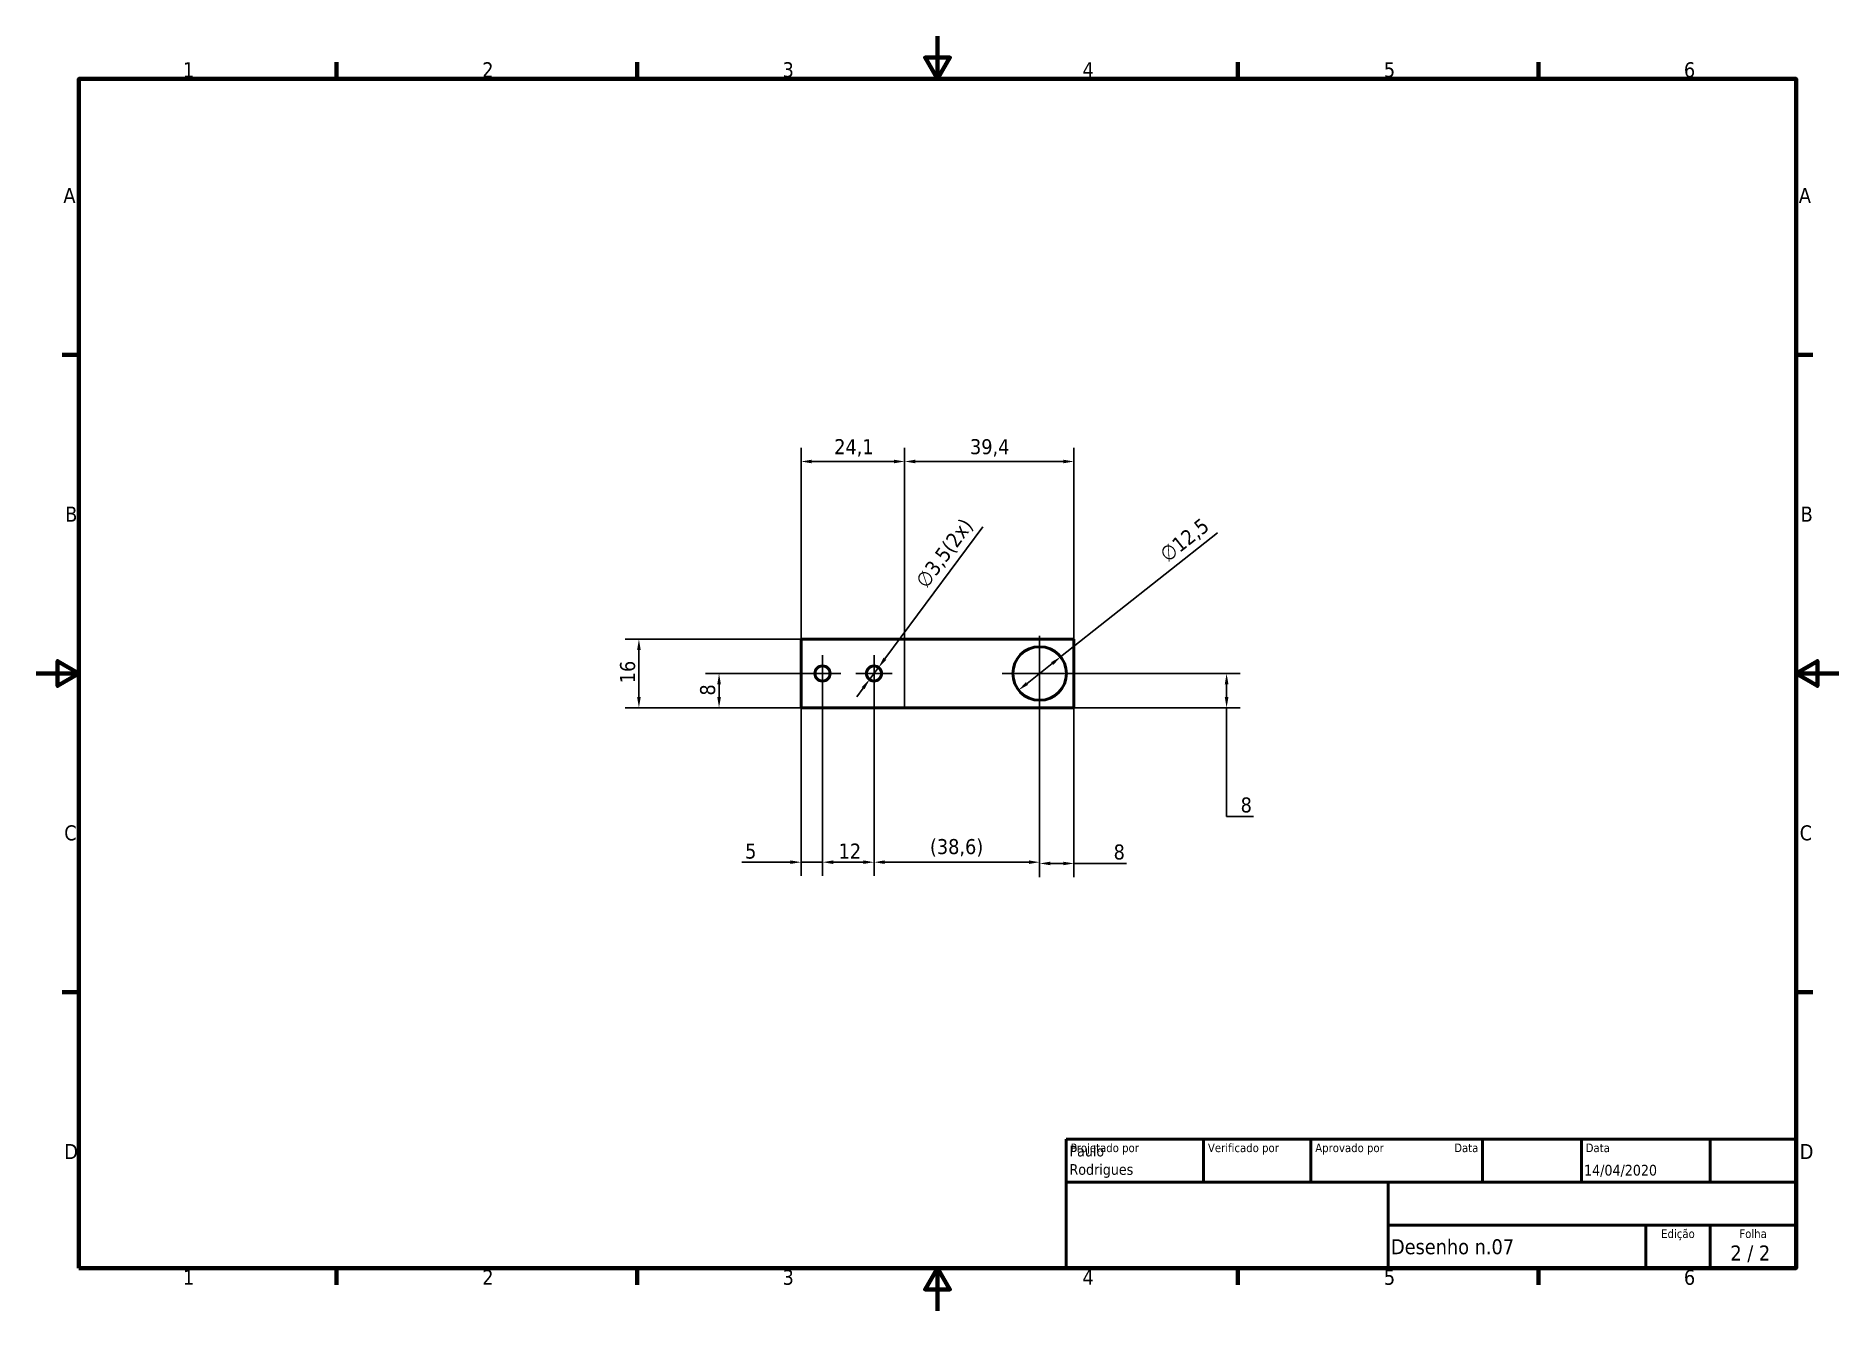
# Model space of a CAD drawing. Header units: millimetres. Extents: x 0 to 420, y 0 to 297.
import ezdxf
from ezdxf.enums import TextEntityAlignment as Align

# ---------------------------------------------------------------- set-up
doc = ezdxf.new("R2010")
doc.units = ezdxf.units.MM
for name, color, linetype, lineweight in [('Borda (ISO)', 7, 'Continuous', 70), ('Dimensão (ISO)', 7, 'Continuous', 25), ('Linha de centro curva (ISO)', 7, 'Continuous', 25), ('Marca de centro (ISO)', 7, 'Continuous', 25), ('Título (ISO)', 7, 'Continuous', 50), ('Visível (ISO)', 7, 'Continuous', 50)]:
    doc.layers.add(name, color=color, linetype=linetype, lineweight=lineweight)
doc.styles.add('Estilo de texto13', font='tahoma.ttf')
doc.styles.add('Estilo de texto14', font='tahoma.ttf')
doc.styles.add('Texto da nota (ISO)', font='tahoma.ttf')
doc.dimstyles.new('Padrão (ISO)', dxfattribs={"dimtxt": 3.5, "dimasz": 2.5, "dimexe": 3.175, "dimexo": 0, "dimgap": 0.762, "dimtad": 1, "dimrnd": 1e-08, "dimzin": 0, "dimtxsty": 'Texto da nota (ISO)', "dimcen": 0.09, "dimdle": 10, "dimclrd": 256, "dimclre": 256, "dimclrt": 256, "dimazin": 0, "dimtfac": 1.001486, "dimtmove": 0, "dimatfit": 3, "dimfxl": 1, "dimtolj": 1, "dimtzin": 0, "dimlwd": -1, "dimlwe": -1, "dimarcsym": 0})

# ---------------------------------------------------------------- blocks, each defined once
blk = doc.blocks.new('Bordas Borda padrão')
at = {"layer": 'Borda (ISO)'}
for p, q in [((70, 287), (70, 290.9)), ((140, 287), (140, 290.9)), ((280, 287), (280, 290.9)), ((350, 287), (350, 290.9)), ((10, 222.75), (6.1, 222.75)), ((410, 222.75), (413.9, 222.75)), ((10, 74.25), (6.1, 74.25)), ((410, 74.25), (413.9, 74.25)), ((70, 10), (70, 6.1)), ((140, 10), (140, 6.1)), ((280, 10), (280, 6.1)), ((350, 10), (350, 6.1))]:
    blk.add_line(p, q, dxfattribs=at)
at = {"layer": 'Borda (ISO)', "flags": 128}
for points in [[(210, 297), (210, 287), (207.11, 292), (212.89, 292), (210, 287)], [(10, 10), (10, 287), (410, 287), (410, 10), (10, 10)], [(0, 148.5), (10, 148.5), (5, 151.39), (5, 145.61), (10, 148.5)], [(420, 148.5), (410, 148.5), (415, 151.39), (415, 145.61), (410, 148.5)], [(210, 0), (210, 10), (207.11, 5), (212.89, 5), (210, 10)]]:
    blk.add_lwpolyline(points, dxfattribs=at)
at = {"layer": 'Borda (ISO)', "char_height": 3.5, "attachment_point": 7, "style": 'Texto da nota (ISO)'}
for s, insert in [('1', (34.21, 287.4)), ('2', (103.94, 287.4)), ('3', (173.91, 287.33)), ('4', (243.78, 287.4)), ('5', (313.98, 287.33)), ('6', (383.88, 287.33)), ('A', (6.36, 258.13)), ('A', (410.66, 258.13)), ('B', (6.78, 183.88)), ('B', (411.08, 183.88)), ('C', (6.56, 109.56)), ('C', (410.86, 109.56)), ('D', (6.57, 35.38)), ('D', (410.87, 35.38)), ('1', (34.21, 6.1)), ('2', (103.94, 6.1)), ('3', (173.91, 6.03)), ('4', (243.78, 6.1)), ('5', (313.98, 6.03)), ('6', (383.88, 6.03))]:
    blk.add_mtext(s, dxfattribs=dict(at, insert=insert))
blk = doc.blocks.new('Blocos de títulos ISO')
at = {"layer": 'Título (ISO)'}
for p, q in [((270.07, 130), (100.07, 130)), ((100.07, 130), (100.07, 100)), ((132.07, 120), (132.07, 130)), ((157.07, 120), (157.07, 130)), ((197.07, 120), (197.07, 130)), ((220.07, 120), (220.07, 130)), ((250.07, 120), (250.07, 130)), ((270.07, 100), (270.07, 130)), ((100.07, 120), (270.07, 120)), ((175.07, 120), (175.07, 100)), ((270.07, 110), (175.07, 110)), ((235.07, 100), (235.07, 110)), ((250.07, 100), (250.07, 110)), ((100.07, 100), (270.07, 100))]:
    blk.add_line(p, q, dxfattribs=at)
at = {"layer": 'Título (ISO)', "style": 'Estilo de texto14'}
for s, p in [('Projetado por', (101.07, 129)), ('Verificado por', (133.07, 129)), ('Aprovado por', (158.07, 129)), ('Data', (221.07, 129))]:
    blk.add_text(s, height=2, dxfattribs=at).set_placement(p, align=Align.TOP_LEFT)
blk.add_text('Data', height=2, dxfattribs=at).set_placement((196.07, 129), align=Align.TOP_RIGHT)
for s, p in [('Edição', (242.57, 109)), ('Folha', (260.07, 109))]:
    blk.add_text(s, height=2, dxfattribs=at).set_placement(p, align=Align.TOP_CENTER)
at = {"layer": 'Título (ISO)', "style": 'Texto da nota (ISO)'}
blk.add_text('2 / 2 ', height=3.5, dxfattribs=at).set_placement((260.07, 103.5), align=Align.MIDDLE_CENTER)
at = {"layer": 'Título (ISO)'}
for tag, p, height, style in [('AUTOR_001', (100.82, 125.99), 2.5, 'Estilo de texto13'), ('AUTOR_002', (100.82, 121.71), 2.5, 'Estilo de texto13'), ('DATA_DE_CRIAÇÃO_001', (220.69, 121.54), 2.5, 'Estilo de texto13'), ('NÚMERO_DA_PEÇA_001', (175.72, 103.21), 3.5, 'Texto da nota (ISO)')]:
    blk.add_attdef(tag, p, '', height=height, dxfattribs=dict(at, style=style))
at = {"layer": 'Título (ISO)', "style": 'Estilo de texto13'}
for tag, p in [('VERIFICADO_POR', (133.07, 121)), ('APROVADO_POR_ENG.', (158.07, 121))]:
    blk.add_attdef(tag, text='', height=2.5, dxfattribs=at).set_placement(p, align=Align.BOTTOM_LEFT)
blk.add_attdef('DATA_DE_APROVAÇÃO_DA_ENG.', text='', height=2.5, dxfattribs=at).set_placement((196.07, 121), align=Align.BOTTOM_RIGHT)
at = {"layer": 'Título (ISO)', "style": 'Texto da nota (ISO)'}
for tag, p in [('TÍTULO', (222.57, 115)), ('EMPRESA', (137.41, 109.96)), ('NÚMERO_DE_REVISÃO', (242.57, 103.5))]:
    blk.add_attdef(tag, text='', height=3.5, dxfattribs=at).set_placement(p, align=Align.MIDDLE_CENTER)
blk = doc.blocks.new('*D5')
at = {"layer": 'Defpoints', "color": 0, "transparency": 16777216}
for p in [(178.21, 156.5), (140.44, 140.5), (178.21, 140.5)]:
    blk.add_point(p, dxfattribs=at)
at = {"layer": 'Dimensão (ISO)', "transparency": 16777216}
for p, q in [((178.21, 156.5), (137.27, 156.5)), ((140.44, 154), (140.44, 143)), ((178.21, 140.5), (137.27, 140.5))]:
    blk.add_line(p, q, dxfattribs=at)
for points in [[(140.03, 154), (140.86, 154), (140.44, 156.5)], [(140.03, 143), (140.86, 143), (140.44, 140.5)]]:
    blk.add_solid(points, dxfattribs=at)
at = {"layer": 'Dimensão (ISO)', "transparency": 16777216, "insert": (136.04, 146.22), "char_height": 3.5, "attachment_point": 1, "rotation": 90, "style": 'Texto da nota (ISO)'}
blk.add_mtext('\\A1;16', dxfattribs=at)
blk = doc.blocks.new('*D6')
at = {"layer": 'Defpoints', "color": 0, "transparency": 16777216}
for p in [(178.21, 197.89), (178.21, 156.5), (202.34, 156.5)]:
    blk.add_point(p, dxfattribs=at)
at = {"layer": 'Dimensão (ISO)', "transparency": 16777216}
for p, q in [((178.21, 156.5), (178.21, 201.07)), ((199.84, 197.89), (180.71, 197.89)), ((202.34, 156.5), (202.34, 201.07))]:
    blk.add_line(p, q, dxfattribs=at)
for points in [[(180.71, 198.31), (180.71, 197.47), (178.21, 197.89)], [(199.84, 198.31), (199.84, 197.47), (202.34, 197.89)]]:
    blk.add_solid(points, dxfattribs=at)
at = {"layer": 'Dimensão (ISO)', "transparency": 16777216, "insert": (185.93, 203.09), "char_height": 3.5, "attachment_point": 1, "style": 'Texto da nota (ISO)'}
blk.add_mtext('\\A1;24,1', dxfattribs=at)
blk = doc.blocks.new('*D7')
at = {"layer": 'Defpoints', "color": 0, "transparency": 16777216}
for p in [(241.79, 197.89), (202.34, 156.5), (241.79, 156.5)]:
    blk.add_point(p, dxfattribs=at)
at = {"layer": 'Dimensão (ISO)', "transparency": 16777216}
for p, q in [((202.34, 156.5), (202.34, 201.07)), ((204.84, 197.89), (239.29, 197.89)), ((241.79, 156.5), (241.79, 201.07))]:
    blk.add_line(p, q, dxfattribs=at)
for points in [[(204.84, 198.31), (204.84, 197.47), (202.34, 197.89)], [(239.29, 198.31), (239.29, 197.47), (241.79, 197.89)]]:
    blk.add_solid(points, dxfattribs=at)
at = {"layer": 'Dimensão (ISO)', "transparency": 16777216, "insert": (217.57, 203.09), "char_height": 3.5, "attachment_point": 1, "style": 'Texto da nota (ISO)'}
blk.add_mtext('\\A1;39,4', dxfattribs=at)
blk = doc.blocks.new('*D8')
at = {"layer": 'Defpoints', "color": 0, "transparency": 16777216}
for p in [(183.21, 144.25), (178.21, 140.5), (178.21, 104.54)]:
    blk.add_point(p, dxfattribs=at)
at = {"layer": 'Dimensão (ISO)', "transparency": 16777216}
for p, q in [((183.21, 144.25), (183.21, 101.37)), ((178.21, 140.5), (178.21, 101.37)), ((175.71, 104.54), (164.42, 104.54)), ((183.21, 104.54), (178.21, 104.54)), ((185.71, 104.54), (188.21, 104.54))]:
    blk.add_line(p, q, dxfattribs=at)
for points in [[(175.71, 104.96), (175.71, 104.13), (178.21, 104.54)], [(185.71, 104.96), (185.71, 104.13), (183.21, 104.54)]]:
    blk.add_solid(points, dxfattribs=at)
at = {"layer": 'Dimensão (ISO)', "transparency": 16777216, "insert": (165.18, 108.88), "char_height": 3.5, "attachment_point": 1, "style": 'Texto da nota (ISO)'}
blk.add_mtext('\\A1;5', dxfattribs=at)
blk = doc.blocks.new('*D9')
at = {"layer": 'Defpoints', "color": 0, "transparency": 16777216}
for p in [(183.21, 144.25), (195.21, 144.25), (195.21, 104.54)]:
    blk.add_point(p, dxfattribs=at)
at = {"layer": 'Dimensão (ISO)', "transparency": 16777216}
for p, q in [((183.21, 144.25), (183.21, 101.37)), ((195.21, 144.25), (195.21, 101.37)), ((185.71, 104.54), (192.71, 104.54))]:
    blk.add_line(p, q, dxfattribs=at)
for points in [[(185.71, 104.96), (185.71, 104.13), (183.21, 104.54)], [(192.71, 104.96), (192.71, 104.13), (195.21, 104.54)]]:
    blk.add_solid(points, dxfattribs=at)
at = {"layer": 'Dimensão (ISO)', "transparency": 16777216, "insert": (186.95, 108.88), "char_height": 3.5, "attachment_point": 1, "style": 'Texto da nota (ISO)'}
blk.add_mtext('\\A1;12', dxfattribs=at)
blk = doc.blocks.new('*D10')
at = {"layer": 'Defpoints', "color": 0, "transparency": 16777216}
for p in [(195.21, 144.25), (233.79, 139.75), (233.79, 104.54)]:
    blk.add_point(p, dxfattribs=at)
at = {"layer": 'Dimensão (ISO)', "transparency": 16777216}
for p, q in [((195.21, 144.25), (195.21, 101.37)), ((233.79, 139.75), (233.79, 101.37)), ((197.71, 104.54), (231.29, 104.54))]:
    blk.add_line(p, q, dxfattribs=at)
for points in [[(197.71, 104.96), (197.71, 104.13), (195.21, 104.54)], [(231.29, 104.96), (231.29, 104.13), (233.79, 104.54)]]:
    blk.add_solid(points, dxfattribs=at)
at = {"layer": 'Dimensão (ISO)', "transparency": 16777216, "insert": (208.24, 109.93), "char_height": 3.5, "attachment_point": 1, "style": 'Texto da nota (ISO)'}
blk.add_mtext('\\A1;(38,6)', dxfattribs=at)
blk = doc.blocks.new('*D11')
at = {"layer": 'Defpoints', "color": 0, "transparency": 16777216}
for p in [(233.79, 139.75), (241.79, 140.5), (241.79, 104.25)]:
    blk.add_point(p, dxfattribs=at)
at = {"layer": 'Dimensão (ISO)', "transparency": 16777216}
for p, q in [((233.79, 139.75), (233.79, 101.07)), ((241.79, 140.5), (241.79, 101.07)), ((236.29, 104.25), (239.29, 104.25)), ((241.79, 104.25), (254.06, 104.25))]:
    blk.add_line(p, q, dxfattribs=at)
for points in [[(236.29, 104.66), (236.29, 103.83), (233.79, 104.25)], [(239.29, 104.66), (239.29, 103.83), (241.79, 104.25)]]:
    blk.add_solid(points, dxfattribs=at)
at = {"layer": 'Dimensão (ISO)', "transparency": 16777216, "insert": (251.02, 108.67), "char_height": 3.5, "attachment_point": 1, "style": 'Texto da nota (ISO)'}
blk.add_mtext('\\A1;8', dxfattribs=at)
blk = doc.blocks.new('*D12')
at = {"layer": 'Defpoints', "color": 0, "transparency": 16777216}
for p in [(242.54, 148.5), (241.79, 140.5), (277.35, 140.5)]:
    blk.add_point(p, dxfattribs=at)
at = {"layer": 'Dimensão (ISO)', "transparency": 16777216}
for p, q in [((242.54, 148.5), (280.53, 148.5)), ((277.35, 146), (277.35, 143)), ((241.79, 140.5), (280.53, 140.5)), ((277.35, 115.21), (277.35, 140.5)), ((283.65, 115.21), (277.35, 115.21))]:
    blk.add_line(p, q, dxfattribs=at)
for points in [[(276.93, 146), (277.77, 146), (277.35, 148.5)], [(276.93, 143), (277.77, 143), (277.35, 140.5)]]:
    blk.add_solid(points, dxfattribs=at)
at = {"layer": 'Dimensão (ISO)', "transparency": 16777216, "insert": (280.61, 119.63), "char_height": 3.5, "attachment_point": 1, "style": 'Texto da nota (ISO)'}
blk.add_mtext('\\A1;8', dxfattribs=at)
blk = doc.blocks.new('*D13')
at = {"layer": 'Defpoints', "color": 0, "transparency": 16777216}
for p in [(238.69, 152.38), (228.89, 144.62)]:
    blk.add_point(p, dxfattribs=at)
at = {"layer": 'Dimensão (ISO)', "transparency": 16777216}
for p, q in [((238.69, 152.38), (275.22, 181.26)), ((230.85, 146.17), (236.73, 150.83))]:
    blk.add_line(p, q, dxfattribs=at)
for points in [[(236.47, 151.15), (236.99, 150.5), (238.69, 152.38)], [(230.59, 146.5), (231.11, 145.85), (228.89, 144.62)]]:
    blk.add_solid(points, dxfattribs=at)
at = {"layer": 'Dimensão (ISO)', "transparency": 16777216, "insert": (261.4, 177.04), "char_height": 3.5, "attachment_point": 1, "rotation": 38.331, "style": 'Texto da nota (ISO)'}
blk.add_mtext('\\A1;∅12,5', dxfattribs=at)
blk = doc.blocks.new('*D14')
at = {"layer": 'Defpoints', "color": 0, "transparency": 16777216}
for p in [(178.96, 148.5), (159.11, 140.5), (178.21, 140.5)]:
    blk.add_point(p, dxfattribs=at)
at = {"layer": 'Dimensão (ISO)', "transparency": 16777216}
for p, q in [((178.96, 148.5), (155.94, 148.5)), ((159.11, 146), (159.11, 143)), ((178.21, 140.5), (155.94, 140.5))]:
    blk.add_line(p, q, dxfattribs=at)
for points in [[(158.7, 146), (159.53, 146), (159.11, 148.5)], [(158.7, 143), (159.53, 143), (159.11, 140.5)]]:
    blk.add_solid(points, dxfattribs=at)
at = {"layer": 'Dimensão (ISO)', "transparency": 16777216, "insert": (154.69, 143.36), "char_height": 3.5, "attachment_point": 1, "rotation": 90, "style": 'Texto da nota (ISO)'}
blk.add_mtext('\\A1;8', dxfattribs=at)
blk = doc.blocks.new('*D15')
at = {"layer": 'Defpoints', "color": 0, "transparency": 16777216}
for p in [(194.17, 147.1), (196.26, 149.9)]:
    blk.add_point(p, dxfattribs=at)
at = {"layer": 'Dimensão (ISO)', "transparency": 16777216}
for p, q in [((197.75, 151.91), (220.59, 182.66)), ((194.17, 147.1), (196.26, 149.9)), ((192.68, 145.09), (191.19, 143.08))]:
    blk.add_line(p, q, dxfattribs=at)
for points in [[(197.41, 152.16), (198.08, 151.66), (196.26, 149.9)], [(192.34, 145.34), (193.01, 144.84), (194.17, 147.1)]]:
    blk.add_solid(points, dxfattribs=at)
at = {"layer": 'Dimensão (ISO)', "transparency": 16777216, "insert": (204.62, 170.2), "char_height": 3.5, "attachment_point": 1, "rotation": 53.3863, "style": 'Texto da nota (ISO)'}
blk.add_mtext('\\A1;\\fTahoma|b0|i0;\\H3.5000;∅3,5(2x)', dxfattribs=at)

msp = doc.modelspace()

# ---------------------------------------------------------------- linework, layer by layer
at = {"layer": 'Linha de centro curva (ISO)'}
msp.add_line((202.34, 156.5), (202.34, 140.5), dxfattribs=at)
at = {"layer": 'Marca de centro (ISO)', "linetype": 'Continuous'}
for p, q in [((233.79, 157.25), (233.79, 139.75)), ((183.21, 152.75), (183.21, 144.25)), ((195.21, 152.75), (195.21, 144.25)), ((187.46, 148.5), (178.96, 148.5)), ((199.46, 148.5), (190.96, 148.5)), ((242.54, 148.5), (225.04, 148.5))]:
    msp.add_line(p, q, dxfattribs=at)
at = {"layer": 'Visível (ISO)'}
for p, q in [((178.21, 156.5), (241.79, 156.5)), ((178.21, 140.5), (178.21, 156.5)), ((241.79, 156.5), (241.79, 140.5)), ((241.79, 140.5), (178.21, 140.5))]:
    msp.add_line(p, q, dxfattribs=at)
for centre, radius in [((233.79, 148.5), 6.25), ((183.21, 148.5), 1.75), ((195.21, 148.5), 1.75)]:
    msp.add_circle(centre, radius, dxfattribs=at)

# ---------------------------------------------------------------- block references
msp.add_blockref('Bordas Borda padrão', (0, 0))
msp.add_blockref('Blocos de títulos ISO', (139.93, -90)).add_auto_attribs({'NÚMERO_DA_PEÇA_001': 'Desenho n.07', 'AUTOR_001': 'Paulo', 'DATA_DE_CRIAÇÃO_001': '14/04/2020', 'AUTOR_002': 'Rodrigues'})

# ---------------------------------------------------------------- dimensions: what is measured, and where the dimension line sits
at = {"layer": 'Dimensão (ISO)'}
for base, p1, p2, angle, override, picture, middle in [((178.21, 197.89), (202.34, 156.5), (178.21, 156.5), 180, {"dimgap": 0.762, "dimdec": 1, "dimtol": 0, "dimlim": 0, "dimtp": 0, "dimtm": 0, "dimtdec": 2, "dimtofl": 0, "dimatfit": 1}, '*D6', (190.28, 197.89)), ((241.7885, 197.89), (202.3425, 156.5), (241.7885, 156.5), 180, {"dimgap": 0.762, "dimdec": 1, "dimtol": 0, "dimlim": 0, "dimtp": 0, "dimtm": 0, "dimtdec": 2, "dimtofl": 0, "dimatfit": 1}, '*D7', (222.0655, 197.89)), ((140.44, 140.5), (178.21, 156.5), (178.21, 140.5), 270, {"dimgap": 0.762, "dimdec": 0, "dimtol": 0, "dimlim": 0, "dimtp": 0, "dimtm": 0, "dimtdec": 2, "dimtofl": 0, "dimatfit": 1}, '*D5', (140.44, 148.5)), ((159.11, 140.5), (178.96, 148.5), (178.21, 140.5), 90, {"dimgap": 0.762, "dimdec": 0, "dimtol": 0, "dimlim": 0, "dimtp": 0, "dimtm": 0, "dimtdec": 2, "dimtofl": 0, "dimatfit": 1}, '*D14', (159.11, 144.5)), ((277.35, 140.5), (242.54, 148.5), (241.79, 140.5), 90, {"dimgap": 0.762, "dimtih": 1, "dimtoh": 1, "dimdec": 0, "dimtol": 0, "dimlim": 0, "dimtp": 0, "dimtm": 0, "dimtdec": 2, "dimtofl": 0, "dimtmove": 1, "dimatfit": 2}, '*D12', (277.86, 115.21)), ((178.21, 104.54), (183.21, 144.25), (178.21, 140.5), 180, {"dimgap": 0.762, "dimdec": 0, "dimtol": 0, "dimlim": 0, "dimtp": 0, "dimtm": 0, "dimtdec": 2, "dimtofl": 1, "dimatfit": 1}, '*D8', (166.22, 104.54)), ((195.21, 104.54), (183.21, 144.25), (195.21, 144.25), 180, {"dimgap": 0.762, "dimdec": 0, "dimtol": 0, "dimlim": 0, "dimtp": 0, "dimtm": 0, "dimtdec": 2, "dimtofl": 0, "dimatfit": 1}, '*D9', (189.21, 104.54)), ((241.79, 104.25), (233.79, 139.75), (241.79, 140.5), 180, {"dimgap": 0.762, "dimdec": 0, "dimtol": 0, "dimlim": 0, "dimtp": 0, "dimtm": 0, "dimtdec": 2, "dimtofl": 0, "dimatfit": 2}, '*D11', (252.16, 104.25))]:
    dim = msp.add_linear_dim(base=base, p1=p1, p2=p2, angle=angle, dimstyle='Padrão (ISO)', override=override, dxfattribs=at)
    dim.commit()
    dim.dimension.update_dxf_attribs({"geometry": picture, "text_midpoint": middle, "dimtype": 160})
dim = msp.add_diameter_dim_2p(p1=(194.17, 147.1), p2=(196.26, 149.9), text='\\fTahoma|b0|i0;\\H3.5000;<>(2x)', dimstyle='Padrão (ISO)', override={"dimgap": 0.762, "dimdec": 1, "dimlfac": 1, "dimtol": 0, "dimlim": 0, "dimtp": 0, "dimtm": 0, "dimtdec": 2, "dimatfit": 2}, dxfattribs=at)
dim.commit()
dim.dimension.update_dxf_attribs({"geometry": '*D15', "text_midpoint": (214.54, 174.52), "dimtype": 163})
dim = msp.add_diameter_dim_2p(p1=(228.89, 144.62), p2=(238.69, 152.38), dimstyle='Padrão (ISO)', override={"dimgap": 0.762, "dimdec": 1, "dimlfac": 1, "dimtol": 0, "dimlim": 0, "dimtp": 0, "dimtm": 0, "dimtdec": 2, "dimatfit": 2}, dxfattribs=at)
dim.commit()
dim.dimension.update_dxf_attribs({"geometry": '*D13', "text_midpoint": (269.65, 176.85), "dimtype": 163})
dim = msp.add_linear_dim(base=(233.79, 104.54), p1=(195.21, 144.25), p2=(233.79, 139.75), angle=180, text='(<>)', dimstyle='Padrão (ISO)', override={"dimgap": 0.762, "dimdec": 1, "dimtol": 0, "dimlim": 0, "dimtp": 0, "dimtm": 0, "dimtdec": 2, "dimtofl": 0, "dimatfit": 1}, dxfattribs=at)
dim.commit()
dim.dimension.update_dxf_attribs({"geometry": '*D10', "text_midpoint": (214.5, 104.54), "dimtype": 160})

doc.saveas('drawing.dxf')
